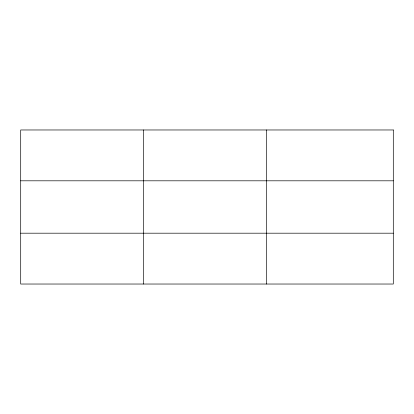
<?xml version="1.0" encoding="UTF-8"?>
<svg xmlns="http://www.w3.org/2000/svg" width="414" height="414" viewBox="0 0 414 414"><rect width="100%" height="100%" fill="white"/><g stroke="black" fill="none" stroke-linecap="round" stroke-linejoin="round"><path stroke-width="0.62" d="M143.658 284.03L143.658 129.97M266.616 284.03L266.616 129.97M20.7 180.809L393.3 180.809M20.7 233.191L393.3 233.191M393.3 129.97L393.3 284.03L20.7 284.03L20.7 129.97L393.3 129.97"/></g></svg>
